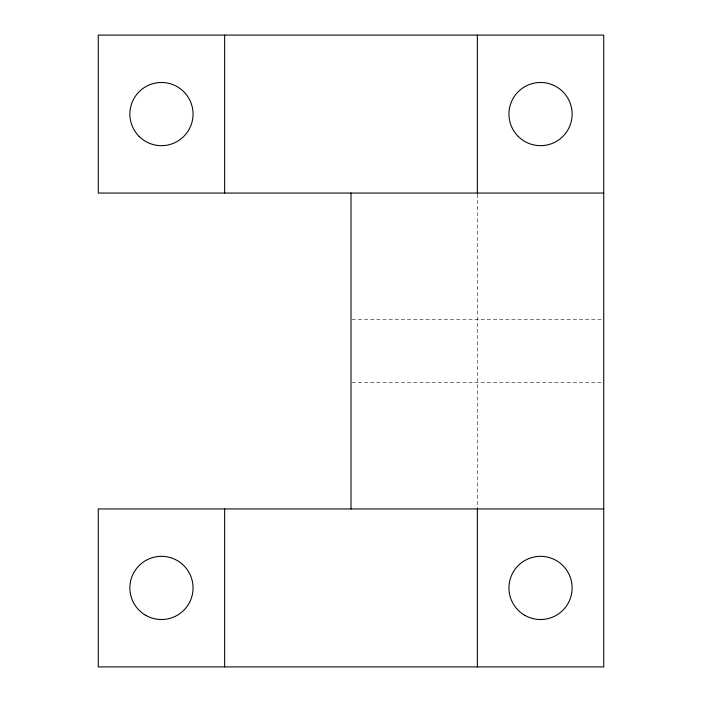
<?xml version="1.0" encoding="UTF-8"?>
<svg xmlns="http://www.w3.org/2000/svg" width="702" height="702" viewBox="0 0 702 702"><rect width="100%" height="100%" fill="white"/><g stroke="black" fill="none" stroke-linecap="round" stroke-linejoin="round"><path stroke-width="0.53" stroke-dasharray="3.51 2.63" d="M352.097 319.41L603.72 319.41M352.097 382.59L603.72 382.59M477.36 194.147L477.36 508.95"/><path stroke-width="1.05" d="M603.72 193.05L98.28 193.05L98.28 35.1L603.72 35.1L603.72 666.9L98.28 666.9L98.28 508.95L603.72 508.95M477.36 35.1L477.36 193.05M477.36 508.95L477.36 666.9M351 193.05L351 508.95M224.64 35.1L224.64 193.05M224.64 508.95L224.64 666.9M139.119 136.416A31.59 31.59 0 0 0 191.971 122.253A31.59 31.59 0 0 0 153.282 83.564A31.59 31.59 0 0 0 139.119 136.416M518.199 136.416A31.59 31.59 0 0 0 571.051 122.253A31.59 31.59 0 0 0 532.362 83.564A31.59 31.59 0 0 0 518.199 136.416M145.665 615.285A31.59 31.59 0 0 0 193.05 587.925A31.59 31.59 0 0 0 145.665 560.565A31.59 31.59 0 0 0 145.665 615.285M524.745 615.285A31.59 31.59 0 0 0 572.13 587.925A31.59 31.59 0 0 0 524.745 560.565A31.59 31.59 0 0 0 524.745 615.285"/></g></svg>
